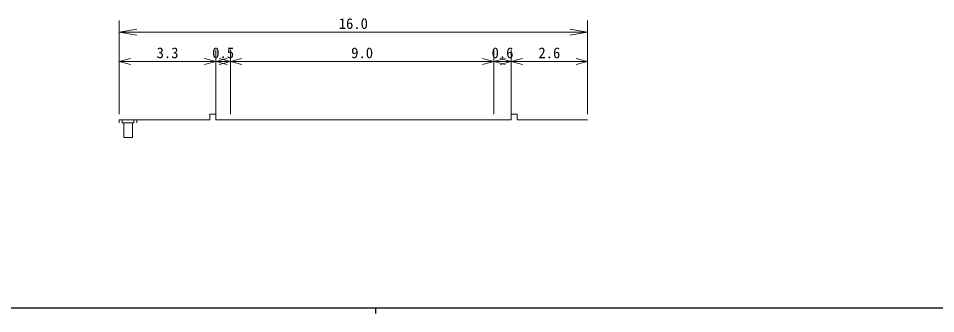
# Model space of a CAD drawing. Units: millimetres on the paper, enlarged 1000 times, with parts at other scales. Extents: x 40000 to 680000, y 20000 to 380000.
# Drawn here: x 206945 to 363711, y 204000 to 254478 of the extents above; entities that cross this region are included whole.
import ezdxf
from ezdxf.enums import TextEntityAlignment as Align

# ---------------------------------------------------------------- set-up
doc = ezdxf.new("R2010")
doc.units = ezdxf.units.MM
doc.header["$LTSCALE"] = 1000
doc.layers.add('M-STR-HTXT', color=7, linetype='Continuous', lineweight=13)
doc.layers.add('M-TTL-BAND', color=7, linetype='Continuous', lineweight=25)
doc.styles.add('ＭＳ ゴシック', font='')
doc.styles.get('ＭＳ ゴシック').set_extended_font_data('MS Gothic')

# ---------------------------------------------------------------- blocks, each defined once
blk = doc.blocks.new('open_arrow')
at = {"color": 0, "linetype": 'Continuous', "lineweight": -2}
blk.add_lwpolyline([(7.5, 1.25), (0, 0), (7.5, -1.25)], dxfattribs=at)

msp = doc.modelspace()

# ---------------------------------------------------------------- linework, layer by layer
at = {"layer": 'M-STR-HTXT'}
for p, q in [((224195, 238118), (224195, 254118)), ((304195, 238118), (304195, 254118)), ((224195, 252118), (304195, 252118)), ((240695, 238118), (240695, 249118)), ((243195, 238118), (243195, 249118)), ((243195, 238118), (243195, 249118)), ((288195, 238118), (288195, 249118)), ((288195, 238118), (288195, 249118)), ((291195, 238118), (291195, 249118)), ((226127, 247636), (224195, 247118)), ((224195, 247118), (240695, 247118)), ((224195, 247118), (226127, 246601)), ((240695, 247118), (238763, 247636)), ((238763, 246601), (240695, 247118)), ((242627, 247636), (240695, 247118)), ((240695, 247118), (243195, 247118)), ((240695, 247118), (242627, 246601)), ((243195, 247118), (241263, 247636)), ((241263, 246601), (243195, 247118)), ((245127, 247636), (243195, 247118)), ((243195, 247118), (288195, 247118)), ((243195, 247118), (245127, 246601)), ((288195, 247118), (286263, 247636)), ((286263, 246601), (288195, 247118)), ((290127, 247636), (288195, 247118)), ((288195, 247118), (291195, 247118)), ((288195, 247118), (290127, 246601)), ((291195, 247118), (289263, 247636)), ((289263, 246601), (291195, 247118)), ((293127, 247636), (291195, 247118)), ((291195, 247118), (304195, 247118)), ((291195, 247118), (293127, 246601)), ((304195, 247118), (302263, 247636)), ((302263, 246601), (304195, 247118)), ((224195, 237118), (239695, 237118)), ((224195, 237118), (227195, 237118)), ((224195, 236618), (224195, 237118)), ((224695, 236618), (224695, 237118)), ((226695, 236618), (226695, 237118)), ((227195, 236618), (227195, 237118)), ((240695, 238118), (239695, 238118)), ((239695, 237118), (239695, 238118)), ((240695, 237118), (240695, 238118)), ((240695, 237118), (243195, 237118)), ((243195, 237118), (288195, 237118)), ((288195, 237118), (291195, 237118)), ((291195, 237118), (291195, 238118)), ((292195, 238118), (291195, 238118)), ((292195, 237118), (292195, 238118)), ((292195, 237118), (304195, 237118)), ((224695, 236618), (226695, 236618)), ((224945, 234118), (224945, 236618)), ((226445, 234118), (226445, 236618)), ((224945, 234118), (226445, 234118))]:
    msp.add_line(p, q, dxfattribs=at)
at = {"layer": 'M-TTL-BAND'}
for p, q in [((40000, 205000), (579000, 205000)), ((268000, 205000), (268000, 204000))]:
    msp.add_line(p, q, dxfattribs=at)

# ---------------------------------------------------------------- block references
at = {"layer": 'M-STR-HTXT', "xscale": 400, "yscale": 400}
msp.add_blockref('open_arrow', (224195, 252118), dxfattribs=at)
at = {"layer": 'M-STR-HTXT', "xscale": 400, "yscale": 400, "rotation": 180}
msp.add_blockref('open_arrow', (304195, 252118), dxfattribs=at)

# ---------------------------------------------------------------- texts
at = {"layer": 'M-STR-HTXT', "style": 'ＭＳ ゴシック'}
for s, p in [('16.0', (264195, 252118)), ('3.3', (232445, 247118)), ('0.5', (241945, 247118)), ('9.0', (265695, 247118)), ('0.6', (289695, 247118)), ('2.6', (297695, 247118))]:
    msp.add_text(s, height=1833, dxfattribs=at).set_placement(p, align=Align.BOTTOM_CENTER)

doc.saveas('drawing.dxf')
